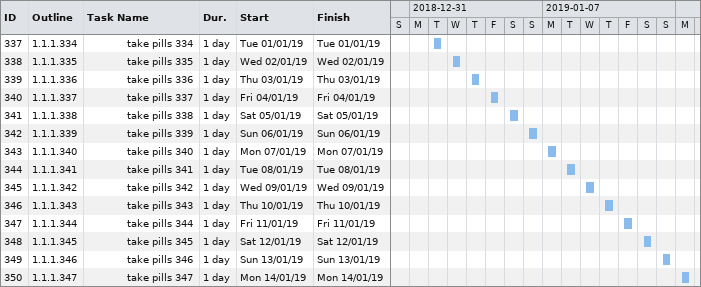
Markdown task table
| ID | WBS | Task | Duration | Start | Finish |
|---|---|---|---|---|---|
| 337 | 1.1.1.334 | take pills 334 | 1d | 2019-01-01 | 2019-01-01 |
| 338 | 1.1.1.335 | take pills 335 | 1d | 2019-01-02 | 2019-01-02 |
| 339 | 1.1.1.336 | take pills 336 | 1d | 2019-01-03 | 2019-01-03 |
| 340 | 1.1.1.337 | take pills 337 | 1d | 2019-01-04 | 2019-01-04 |
| 341 | 1.1.1.338 | take pills 338 | 1d | 2019-01-05 | 2019-01-05 |
| 342 | 1.1.1.339 | take pills 339 | 1d | 2019-01-06 | 2019-01-06 |
| 343 | 1.1.1.340 | take pills 340 | 1d | 2019-01-07 | 2019-01-07 |
| 344 | 1.1.1.341 | take pills 341 | 1d | 2019-01-08 | 2019-01-08 |
| 345 | 1.1.1.342 | take pills 342 | 1d | 2019-01-09 | 2019-01-09 |
| 346 | 1.1.1.343 | take pills 343 | 1d | 2019-01-10 | 2019-01-10 |
| 347 | 1.1.1.344 | take pills 344 | 1d | 2019-01-11 | 2019-01-11 |
| 348 | 1.1.1.345 | take pills 345 | 1d | 2019-01-12 | 2019-01-12 |
| 349 | 1.1.1.346 | take pills 346 | 1d | 2019-01-13 | 2019-01-13 |
| 350 | 1.1.1.347 | take pills 347 | 1d | 2019-01-14 | 2019-01-14 |
